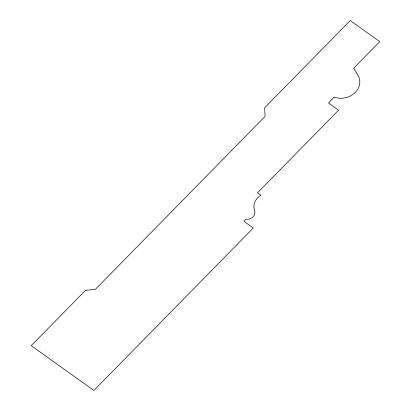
<?xml version="1.0" encoding="UTF-8"?>
<svg xmlns="http://www.w3.org/2000/svg" width="411" height="411" viewBox="0 0 411 411"><rect width="100%" height="100%" fill="white"/><g stroke="black" fill="none" stroke-linecap="round" stroke-linejoin="round"><path stroke-width="0.62" d="M85.498 290.366L31.236 345.666L93.893 390.45L253.279 228.013L243.959 221.349L246.117 219.15A7.264 6.18 -12.5 0 0 253.022 216.916A7.264 6.18 -12.5 0 0 254.63 210.751A15.495 13.183 -12.5 0 1 260.862 195.23L257.497 192.821L338.587 110.179L328.487 102.961L334.251 97.088A17.791 15.135 -12.5 0 0 353.948 93.641A17.791 15.135 -12.5 0 0 358.726 76.729L353.794 68.118L379.764 41.65L350.239 20.55L264.602 107.831L265.136 116.339L95.409 289.318L85.498 290.366"/></g></svg>
